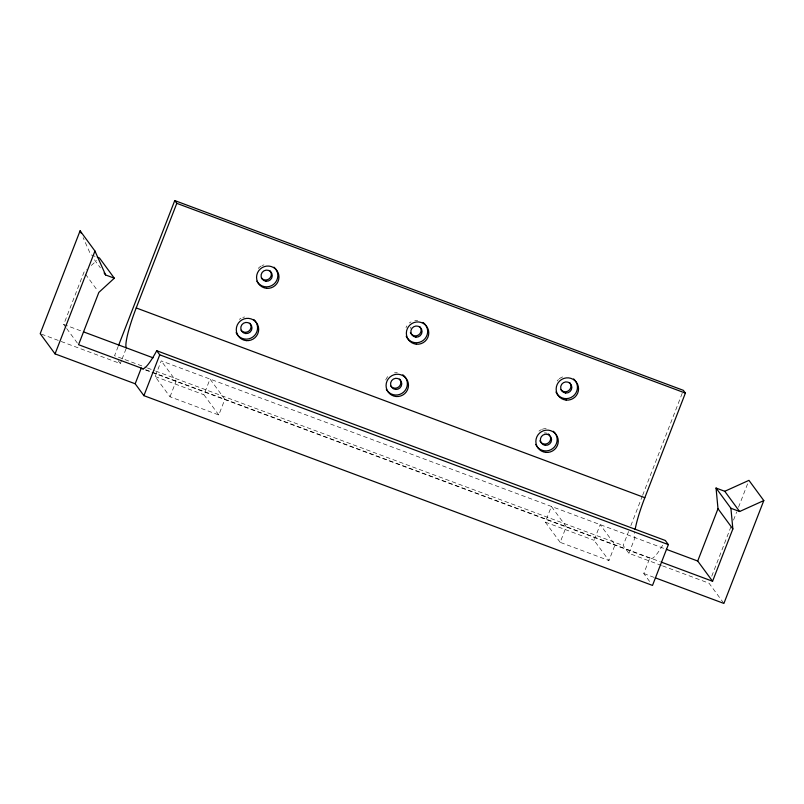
<?xml version="1.0" encoding="UTF-8"?>
<svg xmlns="http://www.w3.org/2000/svg" width="804" height="804" viewBox="0 0 804 804"><rect width="100%" height="100%" fill="white"/><g stroke="black" fill="none" stroke-linecap="round" stroke-linejoin="round"><path stroke-width="0.6" stroke-dasharray="4.02 3.01" d="M65.928 327.509L63.707 324.474L83.988 272.174L86.721 269.672M118.188 346.393L114.56 355.72L146.278 367.559M41.366 334.102L120.319 363.559L121.625 360.192M122.057 359.076L126.409 347.871M218.788 414.975L203.925 394.754L210.015 379.066L224.869 399.286L218.788 414.975L170.016 396.774L155.162 376.553L161.242 360.865L665.199 548.901M170.016 396.774L176.106 381.086L161.242 360.865M560.177 542.348L545.313 522.128L551.403 506.44L566.257 526.66L560.177 542.348L608.95 560.549L615.03 544.851L600.176 524.63L594.086 540.328L608.95 560.549M661.441 565.453L628.919 553.323L623.16 545.484L628.597 531.484M630.859 525.655L642.175 496.49M642.627 495.324L682.897 391.498M628.919 553.323L635.009 537.635A37.557 5.266 -69.5 0 1 634.758 531.796M649.602 581.463L643.783 573.543L649.863 557.855A75.104 10.542 -69.5 0 0 663.039 544.579M711.761 576.207L730.806 527.112M733.529 520.098L736.705 511.917M738.514 507.244L748.032 482.691M91.274 265.501L96.731 260.486M95.103 256.365L90.751 254.737L83.144 237.642M63.707 324.474L81.124 330.977M147.454 367.991L154.499 370.624M155.674 371.066L623.16 545.484M145.916 369.82L660.315 561.755M145.393 369.951L650.466 558.398M155.162 376.553L203.925 394.754M545.313 522.128L594.086 540.328M662.596 565.885L709.048 583.222L723.901 603.432M643.783 573.543L654.235 577.443M94.47 259.792L100.41 267.883M85.475 274.194L97.364 290.375M118.168 360.624L120.319 363.559M66.672 328.514L78.561 344.695M557.202 380.995A11.266 11.105 -36.3 0 1 558.489 379.508M559.222 378.855A11.266 11.105 -36.3 0 1 564.539 376.453M410.301 328.364A5.628 5.558 -36.3 0 1 411.005 327.077M406 327.68A11.266 11.105 -36.3 0 1 406.864 325.921M409.427 322.967A11.266 11.105 -36.3 0 1 411.055 321.861M414.743 320.565A11.266 11.105 -36.3 0 1 417.668 320.464M258.225 268.446A11.266 11.105 -36.3 0 1 261.26 265.973M262.134 265.531A11.266 11.105 -36.3 0 1 263.993 264.878M385.719 379.98A11.266 11.105 -36.3 0 1 389.146 375.267M394.452 372.865A11.266 11.105 -36.3 0 1 397.377 372.765M239.351 319.379A11.266 11.105 -36.3 0 1 240.979 318.273M242.758 317.469A11.266 11.105 -36.3 0 1 244.657 316.977M538.941 431.155A11.266 11.105 -36.3 0 1 541.434 429.617M542.348 429.246A11.266 11.105 -36.3 0 1 546.197 428.602M544.177 432.994A5.628 5.558 -36.3 0 1 547.062 433.276"/><path stroke-width="1.21" d="M143.584 368.956L78.561 344.695L98.852 292.395L114.319 278.204L105.615 274.958L94.952 251.029L80.099 230.808L40.2 333.66L55.054 353.881L135.183 383.779L143.906 395.658L652.506 585.423L668.345 544.599L665.32 540.489L156.72 350.725L156.217 351.66A75.104 10.542 -69.5 0 1 141.263 368.091L135.183 383.779M55.054 353.881L94.952 251.029M118.64 345.228L174.749 200.568L683.35 390.332L685.39 393.106L644.818 497.706A37.557 5.266 -69.5 0 0 635.13 529.464M126.409 347.871A37.557 5.266 -69.5 0 1 136.218 307.942L176.79 203.342L174.749 200.568M143.906 395.658L159.745 354.835L156.72 350.725M716.052 488.048L730.906 508.259L732.856 528.942L712.575 581.252L697.711 561.031L718.002 508.731L716.052 488.048L724.766 491.294L739.62 511.515L763.8 500.58L748.946 480.36L724.766 491.294M763.8 500.58L723.901 603.432L655.391 577.875M176.79 203.342L685.39 393.106M97.284 257.179L99.465 257.983L114.319 278.204M730.906 508.259L739.62 511.515M136.218 307.942L644.818 497.706M159.745 354.835L668.345 544.599M83.445 331.841L153.112 357.83M666.365 549.333L697.711 561.031M661.481 562.187L712.575 581.252M718.002 508.731L732.856 528.942M104.128 272.938L105.615 274.958M80.099 230.808L81.114 233.09M569.684 382.644A5.628 5.558 -36.3 0 1 568.83 390.503A5.628 5.558 -36.3 0 1 560.951 389.759M573.634 378.965A11.266 11.105 -36.3 0 1 572.88 396.372A11.266 11.105 -36.3 0 1 555.986 392.101M419.889 326.756A5.628 5.558 -36.3 0 1 418.432 335.047A5.628 5.558 -36.3 0 1 410.392 332.635M423.075 322.484A11.266 11.105 -36.3 0 1 423.477 340.182A11.266 11.105 -36.3 0 1 406.191 336.213M270.104 270.868A5.628 5.558 -36.3 0 1 269.239 278.727A5.628 5.558 -36.3 0 1 261.36 277.983M274.043 267.189A11.266 11.105 -36.3 0 1 273.682 284.294A11.266 11.105 -36.3 0 1 256.828 281.189M402.794 374.785A11.266 11.105 -36.3 0 1 403.558 392.171A11.266 11.105 -36.3 0 1 386.342 389.377M399.608 379.056A5.628 5.558 -36.3 0 1 398.744 386.915A5.628 5.558 -36.3 0 1 390.865 386.171M253.752 319.489A11.266 11.105 -36.3 0 1 253.009 336.896A11.266 11.105 -36.3 0 1 236.115 332.625M249.813 323.168A5.628 5.558 -36.3 0 1 248.959 331.027A5.628 5.558 -36.3 0 1 241.069 330.283M553.343 431.266A11.266 11.105 -36.3 0 1 552.589 448.672A11.266 11.105 -36.3 0 1 535.705 444.411M550.157 436.18A5.628 5.558 -36.3 0 1 547.293 443.577A5.628 5.558 -36.3 0 1 539.896 440.823M548.338 433.959A5.628 5.558 -36.3 0 1 549.403 434.944M566.147 400.09A11.266 11.105 -36.3 0 0 577.614 384.342A11.266 11.105 -36.3 0 0 558.318 382.513A11.266 11.105 -36.3 0 0 566.147 400.09M565.634 393.025A5.628 5.558 -36.3 0 0 571.373 385.146A5.628 5.558 -36.3 0 0 561.725 384.232A5.628 5.558 -36.3 0 0 565.634 393.025M416.351 344.202A11.266 11.105 -36.3 0 0 427.828 328.454A11.266 11.105 -36.3 0 0 408.522 326.615A11.266 11.105 -36.3 0 0 416.351 344.202M415.849 337.137A5.628 5.558 -36.3 0 0 421.577 329.258A5.628 5.558 -36.3 0 0 411.929 328.344A5.628 5.558 -36.3 0 0 415.849 337.137M266.556 288.314A11.266 11.105 -36.3 0 0 278.033 272.566A11.266 11.105 -36.3 0 0 258.727 270.727A11.266 11.105 -36.3 0 0 266.556 288.314M266.054 281.239A5.628 5.558 -36.3 0 0 271.792 273.37A5.628 5.558 -36.3 0 0 262.134 272.445A5.628 5.558 -36.3 0 0 266.054 281.239M396.07 396.503A11.266 11.105 -36.3 0 0 407.538 380.754A11.266 11.105 -36.3 0 0 388.231 378.925A11.266 11.105 -36.3 0 0 396.07 396.503M395.558 389.437A5.628 5.558 -36.3 0 0 401.296 381.558A5.628 5.558 -36.3 0 0 391.638 380.644A5.628 5.558 -36.3 0 0 395.558 389.437M246.275 340.615A11.266 11.105 -36.3 0 0 257.742 324.866A11.266 11.105 -36.3 0 0 238.446 323.027A11.266 11.105 -36.3 0 0 246.275 340.615M245.763 333.549A5.628 5.558 -36.3 0 0 251.501 325.67A5.628 5.558 -36.3 0 0 241.853 324.756A5.628 5.558 -36.3 0 0 245.763 333.549M545.353 445.326A5.628 5.558 -36.3 0 0 551.092 437.446A5.628 5.558 -36.3 0 0 541.434 436.532A5.628 5.558 -36.3 0 0 545.353 445.326M545.856 452.401A11.266 11.105 -36.3 0 0 557.333 436.642A11.266 11.105 -36.3 0 0 538.027 434.813A11.266 11.105 -36.3 0 0 545.856 452.401"/></g></svg>
